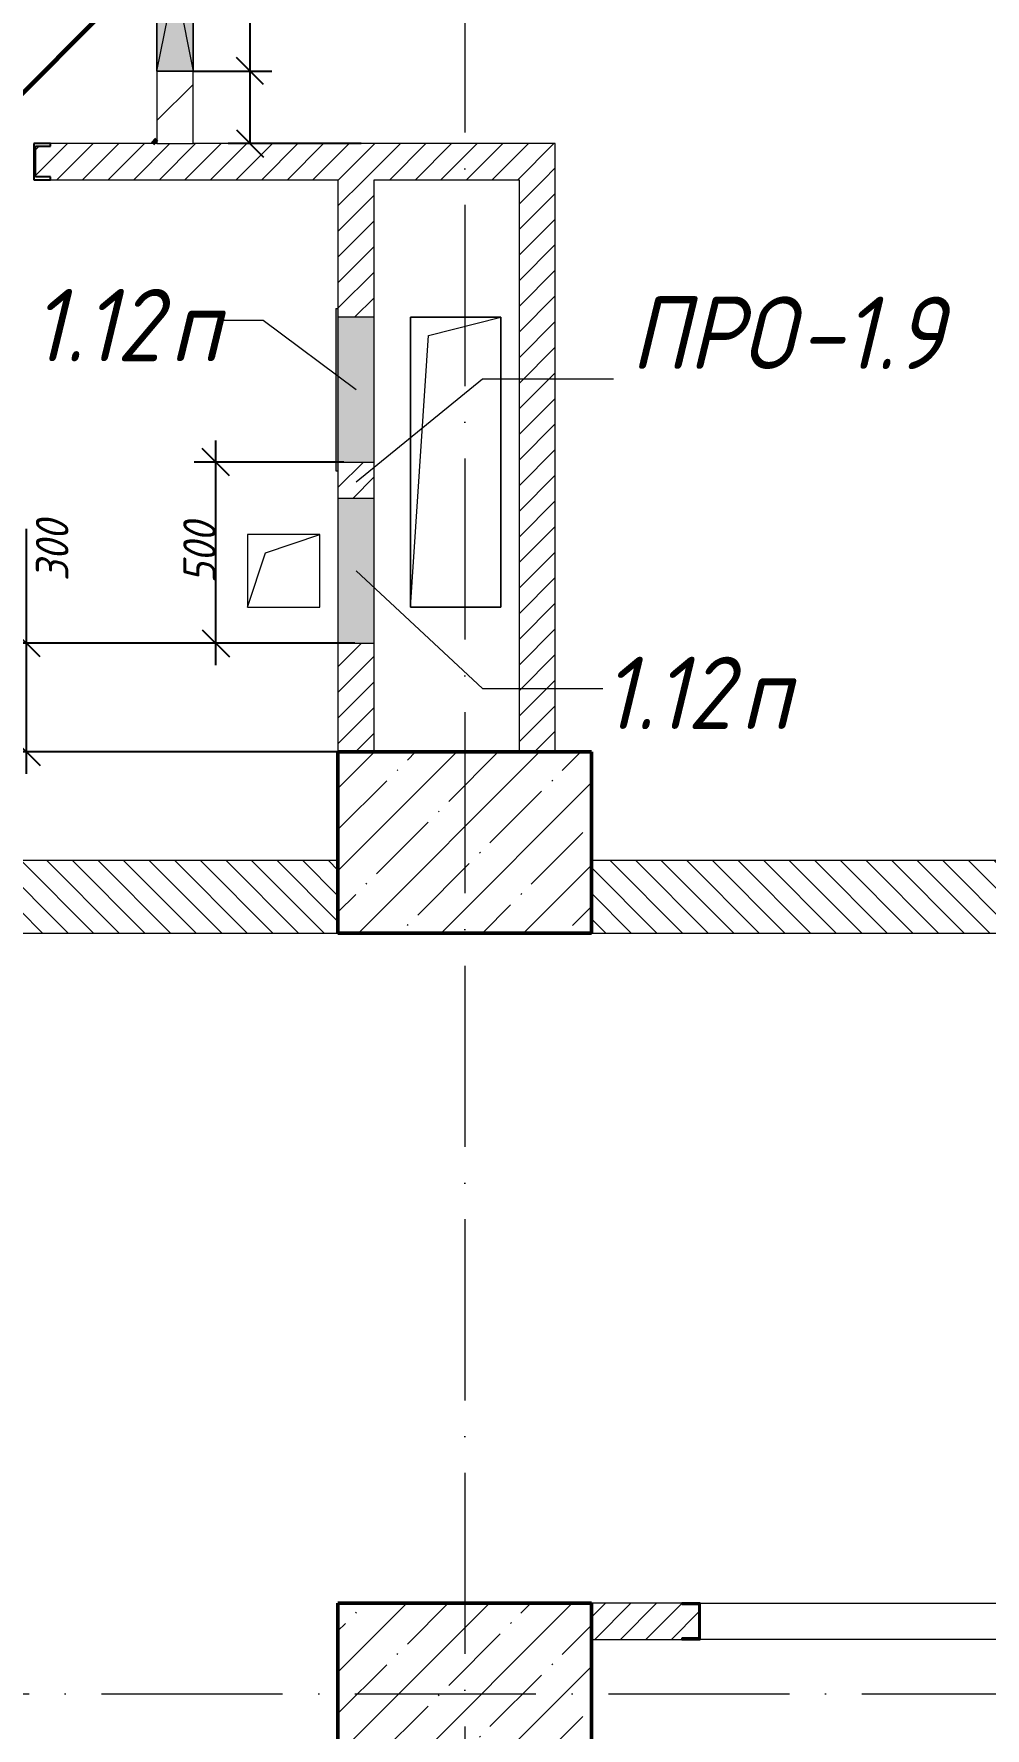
# Model space of a CAD drawing. Header units: millimetres. Extents: x -606178 to 312196, y -19338 to 632709.
# Drawn here: x -343871 to -341243, y 527280 to 531958 of the extents above; entities that cross this region are included whole.
import ezdxf

# ---------------------------------------------------------------- set-up
doc = ezdxf.new("R2010")
doc.units = ezdxf.units.MM
doc.linetypes.add('50_200_ШТРИХ_1Т_ш5_п1_п1_', pattern=[700, 500, -100, 0, -100])
for name, color, linetype, lineweight in [('6.4.1) Окр пт с инж. ПТ2.16', 3, 'Continuous', 60), ('A-____-____-DIMS', 7, 'Continuous', 9), ('A-DETL-GENF-OTLN', 7, 'Continuous', 9), ('A-FLOR-____-OTLN', 7, 'Continuous', 9), ('A-GENM-____-IDEN', 7, 'Continuous', 9), ('A-GENM-____-MCUT', 7, 'Continuous', 25), ('A-GENM-____-OTLN', 7, 'Continuous', 9), ('A-GENM-____-OTLN-1', 7, 'Continuous', 25), ('A-GLAZ-____-IDEN', 7, 'Continuous', 9), ('A-GLAZ-____-OTLN', 7, 'Continuous', 9), ('A-WALL-____-MCUT', 7, 'Continuous', 13), ('A-WALL-____-MCUT-1', 7, 'Continuous', 9), ('A-WALL-____-PATT-1', 7, 'Continuous', 9), ('A-WALL-FNSH-MCUT-1', 7, 'Continuous', 9), ('I-WALL-____-OTLN', 7, 'Continuous', 9), ('S-COLS-____-MCUT', 7, 'Continuous', 50), ('S-COLS-____-OTLN', 7, 'Continuous', 9), ('S-GRID-____-OTLN-1', 7, '50_200_ШТРИХ_1Т_ш5_п1_п1_', 9)]:
    doc.layers.add(name, color=color, linetype=linetype, lineweight=lineweight)
doc.layers.add('A-GLAZ-____-OTLN-1', color=7, linetype='Continuous', lineweight=9, true_color=0xc0c0c0)
doc.styles.add('ISOCPEUR_I_11', font='isocpeui.ttf', dxfattribs={"width": 0.9, "height": 200})
doc.styles.add('ISOCPEUR_I_7', font='isocpeui.ttf', dxfattribs={"width": 0.9, "height": 90})
doc.dimstyles.new('ISO-1_8_0_9К_СРЕДНИЙ_Кладочные_1', dxfattribs={"dimscale": 304.8, "dimtxt": 89.638306, "dimasz": 0.246063, "dimexe": 0.19685, "dimexo": 0, "dimgap": 0, "dimtad": 1, "dimdec": 3, "dimrnd": 0.001, "dimdsep": 46, "dimtxsty": 'ISOCPEUR_I_7', "dimblk1": 'OBLIQUE', "dimblk2": 'OBLIQUE', "dimsah": 1, "dimcen": 0.09, "dimdle": 0.19685, "dimazin": 0, "dimtfac": 1, "dimtdec": 4, "dimtix": 1, "dimtmove": 0, "dimatfit": 3, "dimfxl": 1, "dimtvp": 1, "dimtolj": 1, "dimtzin": 0, "dimarcsym": 2})
doc.dimstyles.new('ISO-1_8_0_9К_СРЕДНИЙ_Кладочные_2', dxfattribs={"dimscale": 304.8, "dimtxt": 89.638306, "dimasz": 0.246063, "dimexe": 0.19685, "dimexo": 0, "dimgap": 0, "dimtad": 1, "dimdec": 3, "dimrnd": 0.001, "dimdsep": 46, "dimtxsty": 'ISOCPEUR_I_7', "dimblk1": 'OBLIQUE', "dimblk2": 'OBLIQUE', "dimsah": 1, "dimcen": 0.09, "dimdle": 0.19685, "dimazin": 0, "dimtfac": 1, "dimtdec": 4, "dimtix": 1, "dimtmove": 1, "dimatfit": 3, "dimfxl": 1, "dimtvp": 1, "dimtolj": 1, "dimtzin": 0, "dimarcsym": 2})
pattern_1 = [(135, (-425830.77, 451794.26), (-35.35534, -35.35534), [])]
pattern_2 = [(45, (-425830.77, 451794.26), (-35.35534, 35.35534), [])]

# ---------------------------------------------------------------- blocks, each defined once
blk = doc.blocks.new('BSC_Колонна _Прямоугольная - 500х700-V158-АР1_План отверстий 1 этажа в осях 1-64_Ю-ЯЯ')
at = {"layer": 'S-COLS-____-OTLN'}
h = blk.add_hatch(dxfattribs=at)
h.set_pattern_fill('FP_170', color=256, style=0, pattern_type=2)
h.set_pattern_definition([(315, (-75581.04, 83150), (114.04925, 114.04925), []), (315, (-75581.04, 83035.95), (114.04925, 114.04925), [201.613, -40.323, 3.353, -36.97])])
h.paths.add_polyline_path([(-250, -350), (250, -350), (250, 350), (-250, 350)], flags=0)
at = {"layer": 'S-COLS-____-MCUT'}
for p, q in [((250, 350), (-250, 350)), ((-250, 350), (-250, -350)), ((250, -350), (250, 350)), ((-250, -350), (250, -350))]:
    blk.add_line(p, q, dxfattribs=at)
blk = doc.blocks.new('BSC_Колонна _Прямоугольная - 500х700-V161-АР1_План отверстий 1 этажа в осях 1-64_Ю-ЯЯ')
at = {"layer": 'S-COLS-____-OTLN'}
h = blk.add_hatch(dxfattribs=at)
h.set_pattern_fill('FP_173', color=256, style=0, pattern_type=2)
h.set_pattern_definition([(315, (-77931.04, 83150), (114.04925, 114.04925), []), (315, (-77931.04, 83035.95), (114.04925, 114.04925), [201.613, -40.323, 3.353, -36.97])])
h.paths.add_polyline_path([(-250, 350), (-250, -350), (250, -350), (250, 350)], flags=0)
at = {"layer": 'S-COLS-____-MCUT'}
for p, q in [((250, 350), (-250, 350)), ((-250, 350), (-250, -350)), ((250, -350), (250, 350)), ((-250, -350), (250, -350))]:
    blk.add_line(p, q, dxfattribs=at)
blk = doc.blocks.new('154_Фахверк_СКБ_Швеллер - Тип_100_3600-27825154-АР1_План отверстий 1 этажа в осях 1-64_Ю-ЯЯ')
at = {"layer": 'A-GENM-____-MCUT'}
for p, q in [((175, 50), (125, 50)), ((125, 50), (125, -50)), ((128, 47), (175, 47)), ((128, -47), (128, 47)), ((175, 47), (175, 50)), ((125, -50), (175, -50)), ((175, -47), (128, -47)), ((175, -50), (175, -47))]:
    blk.add_line(p, q, dxfattribs=at)
blk = doc.blocks.new('154_Стойка_СКБ_Швеллер - СМ-2230_100-28218823-АР1_План отверстий 1 этажа в осях 1-64_Ю-ЯЯ')
at = {"layer": 'A-GENM-____-MCUT'}
for p, q in [((171, 50), (125, 50)), ((125, 50), (125, -50)), ((171, 42.4), (171, 50)), ((129.5, 42.4), (171, 42.4)), ((129.5, -42.4), (129.5, 42.4)), ((171, -42.4), (129.5, -42.4)), ((171, -50), (171, -42.4)), ((125, -50), (171, -50))]:
    blk.add_line(p, q, dxfattribs=at)
blk = doc.blocks.new('AR_Отверстие Ниша - Лючок-32402270-АР1_План отверстий 1 этажа в осях 1-64_Ю-ЯЯ')
at = {"layer": 'A-GLAZ-____-OTLN'}
blk.add_hatch(color=256, dxfattribs=at).paths.add_polyline_path([(200, -50), (200, 50), (-200, 50), (-200, -50)], flags=0)
for p, q in [((200, 50), (-200, 50)), ((-200, 50), (-200, -50)), ((200, -50), (200, 50)), ((-200, -50), (200, -50))]:
    blk.add_line(p, q, dxfattribs=at)
blk = doc.blocks.new('Л_Общий_Лючок - Лючок-29684370-АР1_План отверстий 1 этажа в осях 1-64_Ю-ЯЯ')
at = {"layer": 'A-GLAZ-____-OTLN-1'}
blk.add_hatch(color=256, dxfattribs=at).paths.add_polyline_path([(-24, 0), (424, 0), (424, 6), (-24, 6)], flags=0)
at = {"layer": 'A-GLAZ-____-OTLN'}
for p, q in [((424, 6), (-24, 6)), ((-24, 6), (-24, 0)), ((424, 6), (424, 0))]:
    blk.add_line(p, q, dxfattribs=at)
blk = doc.blocks.new('AR_Отверстие Ниша - Лючок-32402300-АР1_План отверстий 1 этажа в осях 1-64_Ю-ЯЯ')
at = {"layer": 'A-GLAZ-____-OTLN'}
blk.add_hatch(color=256, dxfattribs=at).paths.add_polyline_path([(200, -50), (200, 50), (-200, 50), (-200, -50)], flags=0)
for p, q in [((200, 50), (-200, 50)), ((-200, 50), (-200, -50)), ((200, -50), (200, 50)), ((-200, -50), (200, -50))]:
    blk.add_line(p, q, dxfattribs=at)
blk = doc.blocks.new('AR_Отверстие прямоугольное _в плите_ - AR_Отверстие прямоугольное _в плите_-30459798-АР1_План отверстий 1 этажа в осях 1-64_Ю-ЯЯ')
at = {"layer": 'A-GENM-____-OTLN'}
for p, q in [((125, 400), (-125, 400)), ((-125, 400), (-125, -400)), ((-75, 350), (125, 400)), ((125, -400), (125, 400)), ((-125, -400), (-75, 350)), ((-125, -400), (125, -400))]:
    blk.add_line(p, q, dxfattribs=at)
blk = doc.blocks.new('AR_Отверстие прямоугольное _в плите_ - AR_Отверстие прямоугольное _в плите_-30459597-АР1_План отверстий 1 этажа в осях 1-64_Ю-ЯЯ')
at = {"layer": 'A-GENM-____-OTLN'}
for p, q in [((100, 100), (-100, 100)), ((-100, 100), (-100, -100)), ((-50, 50), (100, 100)), ((100, -100), (100, 100)), ((-100, -100), (-50, 50)), ((-100, -100), (100, -100))]:
    blk.add_line(p, q, dxfattribs=at)
blk = doc.blocks.new('AR_Отверстие прямоугольное _в стене__БезПР - AR_Отверстие прямоугольное _в стене__БезПР-36427942-АР1_План отверстий 1 этажа в осях 1-64_Ю-ЯЯ')
at = {"layer": 'A-GLAZ-____-OTLN'}
blk.add_hatch(color=256, dxfattribs=at).paths.add_polyline_path([(-250, -50), (250, -50), (250, 50), (-250, 50)], flags=0)
at = {"layer": 'A-DETL-GENF-OTLN'}
for p, q in [((-250, -50), (-250, 50)), ((-250, 50), (250, 50)), ((250, 50), (-250, -50)), ((-250, 50), (250, -50)), ((250, 50), (-250, 50)), ((-250, 50), (-250, -50)), ((250, 50), (250, -50)), ((250, -50), (250, 50)), ((250, -50), (-250, -50)), ((-250, -50), (250, -50))]:
    blk.add_line(p, q, dxfattribs=at)
at = {"layer": 'A-GLAZ-____-OTLN'}
blk.add_line((250, 50), (-250, 50), dxfattribs=at)
blk = doc.blocks.new('_Oblique')
at = {"color": 0, "linetype": 'ByBlock', "lineweight": -2}
blk.add_line((-0.5, -0.5), (0.5, 0.5), dxfattribs=at)
blk = doc.blocks.new('*D4459')
at = {"layer": 'A-____-____-DIMS', "color": 0, "lineweight": -2, "transparency": 16777216}
for p, q in [((-343891.2, 530275.3), (-343891.2, 530591.6)), ((-342983.8, 530275.3), (-343951.2, 530275.3)), ((-343891.2, 529915.3), (-343891.2, 530275.3)), ((-343030.8, 529975.3), (-343951.2, 529975.3))]:
    blk.add_line(p, q, dxfattribs=at)
at = {"layer": 'Defpoints', "color": 0, "transparency": 16777216}
for p in [(-343891.2, 530275.3), (-342983.8, 530275.3), (-343030.8, 529975.3)]:
    blk.add_point(p, dxfattribs=at)
at = {"layer": 'A-____-____-DIMS', "color": 0, "lineweight": -2, "transparency": 16777216, "xscale": 75, "yscale": 75, "zscale": 75}
for p, rotation in [((-343891.2, 530275.3), 90), ((-343891.2, 529975.3), 270)]:
    blk.add_blockref('_Oblique', p, dxfattribs=dict(at, rotation=rotation))
at = {"layer": 'A-____-____-DIMS', "color": 0, "transparency": 16777216, "insert": (-343865.2, 530446.8), "char_height": 90, "width": 409.578, "attachment_point": 1, "rotation": 90, "line_spacing_factor": 1.149209, "style": 'ISOCPEUR_I_7'}
blk.add_mtext('\\A1;300', dxfattribs=at)
blk = doc.blocks.new('*D4460')
at = {"layer": 'A-____-____-DIMS', "color": 0, "lineweight": -2, "transparency": 16777216}
for p, q in [((-343368.2, 530215.3), (-343368.2, 530835.3)), ((-343014.6, 530775.3), (-343428.2, 530775.3)), ((-342983.8, 530275.3), (-343428.2, 530275.3))]:
    blk.add_line(p, q, dxfattribs=at)
at = {"layer": 'Defpoints', "color": 0, "transparency": 16777216}
for p in [(-343368.2, 530775.3), (-343014.6, 530775.3), (-342983.8, 530275.3)]:
    blk.add_point(p, dxfattribs=at)
at = {"layer": 'A-____-____-DIMS', "color": 0, "lineweight": -2, "transparency": 16777216, "xscale": 75, "yscale": 75, "zscale": 75}
for p, rotation in [((-343368.2, 530775.3), 90), ((-343368.2, 530275.3), 270)]:
    blk.add_blockref('_Oblique', p, dxfattribs=dict(at, rotation=rotation))
at = {"layer": 'A-____-____-DIMS', "color": 0, "transparency": 16777216, "insert": (-343413.2, 530525.3), "char_height": 90, "width": 409.578, "attachment_point": 5, "rotation": 90, "style": 'ISOCPEUR_I_7'}
blk.add_mtext('\\A1;500', dxfattribs=at)
blk = doc.blocks.new('*D4526')
at = {"layer": 'A-____-____-DIMS', "color": 0, "lineweight": -2, "transparency": 16777216}
for p, q in [((-343273.7, 531855.3), (-343273.7, 532191.8)), ((-343273.7, 531655.3), (-343273.7, 531915.3)), ((-343430.8, 531855.3), (-343213.7, 531855.3)), ((-342966.4, 531655.3), (-343333.7, 531655.3))]:
    blk.add_line(p, q, dxfattribs=at)
at = {"layer": 'Defpoints', "color": 0, "transparency": 16777216}
for p in [(-343430.8, 531855.3), (-343273.7, 531655.3), (-342966.4, 531655.3)]:
    blk.add_point(p, dxfattribs=at)
at = {"layer": 'A-____-____-DIMS', "color": 0, "lineweight": -2, "transparency": 16777216, "xscale": 75, "yscale": 75, "zscale": 75}
for p, rotation in [((-343273.7, 531855.3), 90), ((-343273.7, 531655.3), 270)]:
    blk.add_blockref('_Oblique', p, dxfattribs=dict(at, rotation=rotation))
at = {"layer": 'A-____-____-DIMS', "color": 0, "transparency": 16777216, "insert": (-343247.6, 532047), "char_height": 90, "width": 409.578, "attachment_point": 1, "rotation": 90, "line_spacing_factor": 1.149209, "style": 'ISOCPEUR_I_7'}
blk.add_mtext('\\A1;200', dxfattribs=at)

msp = doc.modelspace()

# ---------------------------------------------------------------- hatches: boundary and pattern name
at = {"layer": '6.4.1) Окр пт с инж. ПТ2.16'}
h = msp.add_hatch(dxfattribs=at)
h.set_pattern_fill('ANSI31', color=256, scale=111)
h.paths.add_polyline_path([(-348330.7712, 529160.3011), (-348330.7712, 529310.3011), (-348330.7712, 529475.3011), (-348330.7712, 529975.3011), (-348330.7712, 531655.3011), (-348076.7712, 531655.3011), (-348030.7712, 531655.3011), (-347030.7712, 531655.3011), (-346984.7712, 531655.3011), (-344916.7712, 531655.3011), (-344870.7712, 531655.3011), (-343870.7712, 531655.3011), (-343824.7712, 531655.3011), (-343530.7712, 531655.3011), (-343530.7712, 531855.3011), (-343530.7712, 532355.3011), (-343530.7712, 533175.3011), (-343530.7712, 533221.3011), (-343530.7712, 533475.3011), (-343725.7712, 533475.3011), (-344475.7712, 533475.3011), (-345084.7712, 533475.3011), (-345130.7712, 533475.3011), (-346280.7712, 533475.3011), (-346326.7712, 533475.3011), (-346780.7712, 533475.3011), (-347530.7712, 533475.3011), (-347630.7712, 533475.3011), (-348330.7712, 533475.3011), (-348830.7712, 533475.3011), (-349084.7712, 533475.3011), (-349130.7712, 533475.3011), (-350280.7712, 533475.3011), (-350326.7712, 533475.3011), (-350580.7712, 533475.3011), (-350880.7712, 533475.3011), (-350880.7712, 527625.3011), (-350580.7712, 527625.3011), (-350580.7712, 527125.3011), (-350880.7712, 527125.3011), (-350880.7712, 522175.3011), (-350580.7712, 522175.3011), (-350580.7712, 521925.3011), (-348630.7712, 521925.3011), (-348330.7712, 521925.3011), (-348330.7712, 522175.3011), (-348330.7712, 524850.3011), (-348330.7712, 526100.3011), (-348330.7712, 527125.3011), (-348330.7712, 527625.3011)])
at = {"layer": 'A-WALL-____-PATT-1'}
h = msp.add_hatch(dxfattribs=at)
h.set_pattern_fill('FP_4', color=256, style=0, pattern_type=2)
h.set_pattern_definition([(45, (-425830.77, 451794.26), (-84.85281, 84.85281), [])])
h.paths.add_polyline_path([(-343530.7712, 531655.3011), (-343430.7712, 531655.3011), (-343430.7712, 531855.3011), (-343530.7712, 531855.3011)], flags=0)
h.paths.add_polyline_path([(-343438.3712, 533179.8011), (-343438.3712, 533221.3011), (-343430.7712, 533221.3011), (-343430.7712, 533475.3011), (-343530.7712, 533475.3011), (-343530.7712, 533221.3011), (-343523.1712, 533221.3011), (-343523.1712, 533179.8011)], flags=0)
h = msp.add_hatch(dxfattribs=at)
h.set_pattern_fill('FP_5', color=256, style=0, pattern_type=2)
h.set_pattern_definition(pattern_2)
h.paths.add_polyline_path([(-342773.6485, 531555.3011), (-342430.7712, 531555.3011), (-342430.7712, 531655.3011), (-343824.7712, 531655.3011), (-343824.7712, 531647.7011), (-343866.2712, 531647.7011), (-343866.2712, 531562.9011), (-343824.7712, 531562.9011), (-343824.7712, 531555.3011), (-342930.7712, 531555.3011)], flags=0)
h.paths.add_polyline_path([(-345420.7712, 531555.3011), (-344916.7712, 531555.3011), (-344916.7712, 531562.9011), (-344875.2712, 531562.9011), (-344875.2712, 531647.7011), (-344916.7712, 531647.7011), (-344916.7712, 531655.3011), (-346984.7712, 531655.3011), (-346984.7712, 531647.7011), (-347026.2712, 531647.7011), (-347026.2712, 531562.9011), (-346984.7712, 531562.9011), (-346984.7712, 531555.3011), (-346308.6499, 531555.3011)], flags=0)
h.paths.add_polyline_path([(-348076.7712, 531555.3011), (-348076.1506, 531562.9011), (-348035.2712, 531562.9011), (-348035.2712, 531647.7011), (-348076.7712, 531647.7011), (-348076.7712, 531655.3011), (-348330.7712, 531655.3011), (-348330.7712, 531555.3011), (-348230.7712, 531555.3011)], flags=0)
h = msp.add_hatch(dxfattribs=at)
h.set_pattern_fill('FP_5', color=256, style=0, pattern_type=2)
h.set_pattern_definition(pattern_2)
h.paths.add_polyline_path([(-343030.7712, 529975.3011), (-342930.7712, 529975.3011), (-342930.7712, 530275.3011), (-343030.7712, 530275.3011), (-343030.7712, 530006.4235)], flags=0)
h.paths.add_polyline_path([(-343030.7712, 530675.3011), (-342930.7712, 530675.3011), (-342930.7712, 530775.3011), (-343030.7712, 530775.3011)], flags=0)
h.paths.add_polyline_path([(-343030.7712, 531175.3011), (-342930.7712, 531175.3011), (-342930.7712, 531555.3011), (-343030.7712, 531555.3011)], flags=0)
h = msp.add_hatch(dxfattribs=at)
h.set_pattern_fill('FP_5', color=256, style=0, pattern_type=2)
h.set_pattern_definition(pattern_2)
h.paths.add_polyline_path([(-342430.7712, 529975.3011), (-342430.7712, 531555.3011), (-342530.7712, 531555.3011), (-342530.7712, 529975.3011)], flags=0)
h = msp.add_hatch(dxfattribs=at)
h.set_pattern_fill('FP_6', color=256, style=0, pattern_type=2)
h.set_pattern_definition(pattern_1)
h.paths.add_polyline_path([(-343030.7712, 529475.3011), (-343030.7712, 529675.3011), (-347630.7712, 529675.3011), (-347630.7712, 529475.3011), (-344541.1492, 529475.3011)], flags=0)
h = msp.add_hatch(dxfattribs=at)
h.set_pattern_fill('FP_6', color=256, style=0, pattern_type=2)
h.set_pattern_definition(pattern_1)
h.paths.add_polyline_path([(-339730.7712, 529475.3011), (-339730.7712, 529675.3011), (-342330.7712, 529675.3011), (-342330.7712, 529475.3011), (-341006.1479, 529475.3011)], flags=0)
h = msp.add_hatch(dxfattribs=at)
h.set_pattern_fill('FP_5', color=256, style=0, pattern_type=2)
h.set_pattern_definition(pattern_2)
h.paths.add_polyline_path([(-337471.1465, 527525.3011), (-337280.7712, 527525.3011), (-337280.7712, 527625.3011), (-339080.7712, 527625.3011), (-339080.7712, 527525.3011)], flags=0)
h.paths.add_polyline_path([(-339130.7712, 527525.3011), (-339130.7712, 527528.3011), (-339083.7712, 527528.3011), (-339083.7712, 527622.3011), (-339130.7712, 527622.3011), (-339130.7712, 527625.3011), (-340880.7712, 527625.3011), (-340880.7712, 527622.3011), (-340927.7712, 527622.3011), (-340927.7712, 527528.3011), (-340880.7712, 527528.3011), (-340880.7712, 527525.3011)], flags=0)
h.paths.add_polyline_path([(-342080.7712, 527525.3011), (-342080.7712, 527528.3011), (-342033.7712, 527528.3011), (-342033.7712, 527622.3011), (-342080.7712, 527622.3011), (-342080.7712, 527625.3011), (-342330.7712, 527625.3011), (-342330.7712, 527525.3011)], flags=0)

# ---------------------------------------------------------------- linework, layer by layer
at = {"layer": 'A-FLOR-____-OTLN'}
for p, q in [((-342830.7712, 531175.3011), (-342580.7712, 531175.3011)), ((-342830.7712, 530375.3011), (-342830.7712, 531175.3011)), ((-342580.7712, 531175.3011), (-342580.7712, 530375.3011)), ((-342580.7712, 530375.3011), (-342830.7712, 530375.3011))]:
    msp.add_line(p, q, dxfattribs=at)
at = {"layer": 'A-GENM-____-IDEN'}
for p, q in [((-342980.7712, 530720.6894), (-342631.2116, 531005.349)), ((-342631.2116, 531005.349), (-342269.3953, 531005.349))]:
    msp.add_line(p, q, dxfattribs=at)
at = {"layer": 'A-GLAZ-____-IDEN'}
for p, q in [((-343237.7987, 531166.1024), (-343351.5694, 531166.1024)), ((-342980.7712, 530975.3011), (-343237.7987, 531166.1024)), ((-342980.7712, 530475.3011), (-342631.2116, 530150.6677)), ((-342631.2116, 530150.6677), (-342299.652, 530150.6677))]:
    msp.add_line(p, q, dxfattribs=at)
at = {"layer": 'A-WALL-____-MCUT'}
for p, q in [((-343030.7712, 529675.3011), (-347630.7712, 529675.3011)), ((-339730.7712, 529675.3011), (-342330.7712, 529675.3011)), ((-344580.7712, 529475.3011), (-343030.7712, 529475.3011)), ((-342330.7712, 529475.3011), (-339530.7712, 529475.3011))]:
    msp.add_line(p, q, dxfattribs=at)
at = {"layer": 'A-WALL-____-MCUT-1'}
msp.add_line((-343530.7712, 531655.3011), (-343430.7712, 531655.3011), dxfattribs=at)
at = {"layer": 'A-WALL-FNSH-MCUT-1'}
for p, q in [((-343530.7712, 531855.3011), (-343530.7712, 531655.3011)), ((-343430.7712, 531655.3011), (-343430.7712, 531855.3011)), ((-343530.7712, 531655.3011), (-343824.7712, 531655.3011)), ((-342430.7712, 531655.3011), (-343430.7712, 531655.3011)), ((-342430.7712, 529975.3011), (-342430.7712, 531655.3011)), ((-343824.7712, 531555.3011), (-343030.7712, 531555.3011)), ((-343030.7712, 531555.3011), (-343030.7712, 531175.3011)), ((-342930.7712, 531555.3011), (-342530.7712, 531555.3011)), ((-342930.7712, 531175.3011), (-342930.7712, 531555.3011)), ((-342530.7712, 531555.3011), (-342530.7712, 529975.3011)), ((-343030.7712, 530775.3011), (-343030.7712, 530675.3011)), ((-342930.7712, 530675.3011), (-342930.7712, 530775.3011)), ((-343030.7712, 530275.3011), (-343030.7712, 529975.3011)), ((-342930.7712, 529975.3011), (-342930.7712, 530275.3011)), ((-342080.7712, 527625.3011), (-342330.7712, 527625.3011)), ((-342330.7712, 527525.3011), (-342080.7712, 527525.3011))]:
    msp.add_line(p, q, dxfattribs=at)
at = {"layer": 'I-WALL-____-OTLN'}
for p, q in [((-342030.7712, 527625.3011), (-340930.7712, 527625.3011)), ((-340930.7712, 527525.3011), (-342030.7712, 527525.3011))]:
    msp.add_line(p, q, dxfattribs=at)
at = {"layer": 'S-GRID-____-OTLN-1'}
for p, q in [((-342680.7712, 542687.1106), (-342680.7712, 491375.8881)), ((-376588.7535, 527375.3011), (-321756.3646, 527375.3011))]:
    msp.add_line(p, q, dxfattribs=at)

# ---------------------------------------------------------------- block references
at = {"layer": 'A-GENM-____-OTLN'}
for name, p in [('AR_Отверстие прямоугольное _в плите_ - AR_Отверстие прямоугольное _в плите_-30459798-АР1_План отверстий 1 этажа в осях 1-64_Ю-ЯЯ', (-342705.7712, 530775.3011)), ('AR_Отверстие прямоугольное _в плите_ - AR_Отверстие прямоугольное _в плите_-30459597-АР1_План отверстий 1 этажа в осях 1-64_Ю-ЯЯ', (-343180.7712, 530475.3011))]:
    msp.add_blockref(name, p, dxfattribs=at)
at = {"layer": 'A-GENM-____-OTLN-1'}
msp.add_blockref('154_Стойка_СКБ_Швеллер - СМ-2230_100-28218823-АР1_План отверстий 1 этажа в осях 1-64_Ю-ЯЯ', (-343995.7712, 531605.3011), dxfattribs=at)
at = {"layer": 'A-GENM-____-OTLN-1', "rotation": 180}
msp.add_blockref('154_Фахверк_СКБ_Швеллер - Тип_100_3600-27825154-АР1_План отверстий 1 этажа в осях 1-64_Ю-ЯЯ', (-341905.7712, 527575.3011), dxfattribs=at)
at = {"layer": 'A-GLAZ-____-OTLN'}
for name, p, rotation in [('AR_Отверстие прямоугольное _в стене__БезПР - AR_Отверстие прямоугольное _в стене__БезПР-36427942-АР1_План отверстий 1 этажа в осях 1-64_Ю-ЯЯ', (-343480.7712, 532105.3011), 90), ('Л_Общий_Лючок - Лючок-29684370-АР1_План отверстий 1 этажа в осях 1-64_Ю-ЯЯ', (-343030.7712, 530775.3011), 90), ('AR_Отверстие Ниша - Лючок-32402270-АР1_План отверстий 1 этажа в осях 1-64_Ю-ЯЯ', (-342980.7712, 530975.3011), 270), ('AR_Отверстие Ниша - Лючок-32402300-АР1_План отверстий 1 этажа в осях 1-64_Ю-ЯЯ', (-342980.7712, 530475.3011), 270)]:
    msp.add_blockref(name, p, dxfattribs=dict(at, rotation=rotation))
at = {"layer": 'S-COLS-____-OTLN', "rotation": 89.9999999999999}
for name, p in [('BSC_Колонна _Прямоугольная - 500х700-V161-АР1_План отверстий 1 этажа в осях 1-64_Ю-ЯЯ', (-342680.7712, 529725.3011)), ('BSC_Колонна _Прямоугольная - 500х700-V158-АР1_План отверстий 1 этажа в осях 1-64_Ю-ЯЯ', (-342680.7712, 527375.3011))]:
    msp.add_blockref(name, p, dxfattribs=at)

# ---------------------------------------------------------------- texts
at = {"layer": 'A-GENM-____-IDEN', "char_height": 200, "attachment_point": 1, "style": 'ISOCPEUR_I_11'}
for s, insert, width in [('ПРО', (-342222.252, 531232.4651), 562.784625), ('-1.9', (-341757.9082, 531232.4651), 505.063125)]:
    msp.add_mtext(s, dxfattribs=dict(at, insert=insert, width=width))
at = {"layer": 'A-GLAZ-____-IDEN', "char_height": 200, "attachment_point": 1, "style": 'ISOCPEUR_I_11'}
for s, insert, width in [('1.12', (-343875.9281, 531253.717), 461.772), ('\\fISOCPEUR|b0|i1|c204|p34|;\\W.9;п', (-343494.9281, 531253.717), 158.734125), ('1.12', (-342299.652, 530238.2823), 461.772), ('\\fISOCPEUR|b0|i1|c204|p34|;\\W.9;п', (-341918.652, 530238.2823), 158.734125)]:
    msp.add_mtext(s, dxfattribs=dict(at, insert=insert, width=width))

# ---------------------------------------------------------------- dimensions: what is measured, and where the dimension line sits
at = {"layer": 'A-____-____-DIMS'}
for base, p1, p2, override, picture, middle in [((-343273.6583, 531655.3011), (-343430.7712, 531855.3011), (-342966.3984, 531655.3011), {"dimpost": '<>', "dimfxl": 505.610628}, '*D4526', (-343187.6264, 532191.79)), ((-343891.1827, 530275.3011), (-343030.7712, 529975.3011), (-342983.8192, 530275.3011), {"dimpost": '<>', "dimfxl": 303.651923}, '*D4459', (-343805.1509, 530591.6313))]:
    dim = msp.add_linear_dim(base=base, p1=p1, p2=p2, angle=90, dimstyle='ISO-1_8_0_9К_СРЕДНИЙ_Кладочные_1', override=override, dxfattribs=at)
    dim.commit()
    dim.dimension.update_dxf_attribs({"geometry": picture, "text_midpoint": middle, "dimtype": 160, "text_rotation": 90})
dim = msp.add_linear_dim(base=(-343368.2056, 530775.3011), p1=(-342983.8192, 530275.3011), p2=(-343014.635, 530775.3011), angle=90, dimstyle='ISO-1_8_0_9К_СРЕДНИЙ_Кладочные_2', override={"dimpost": '<>', "dimfxl": 500.948712}, dxfattribs=at)
dim.commit()
dim.dimension.update_dxf_attribs({"geometry": '*D4460', "text_midpoint": (-343413.2056, 530525.3011)})

doc.saveas('drawing.dxf')
